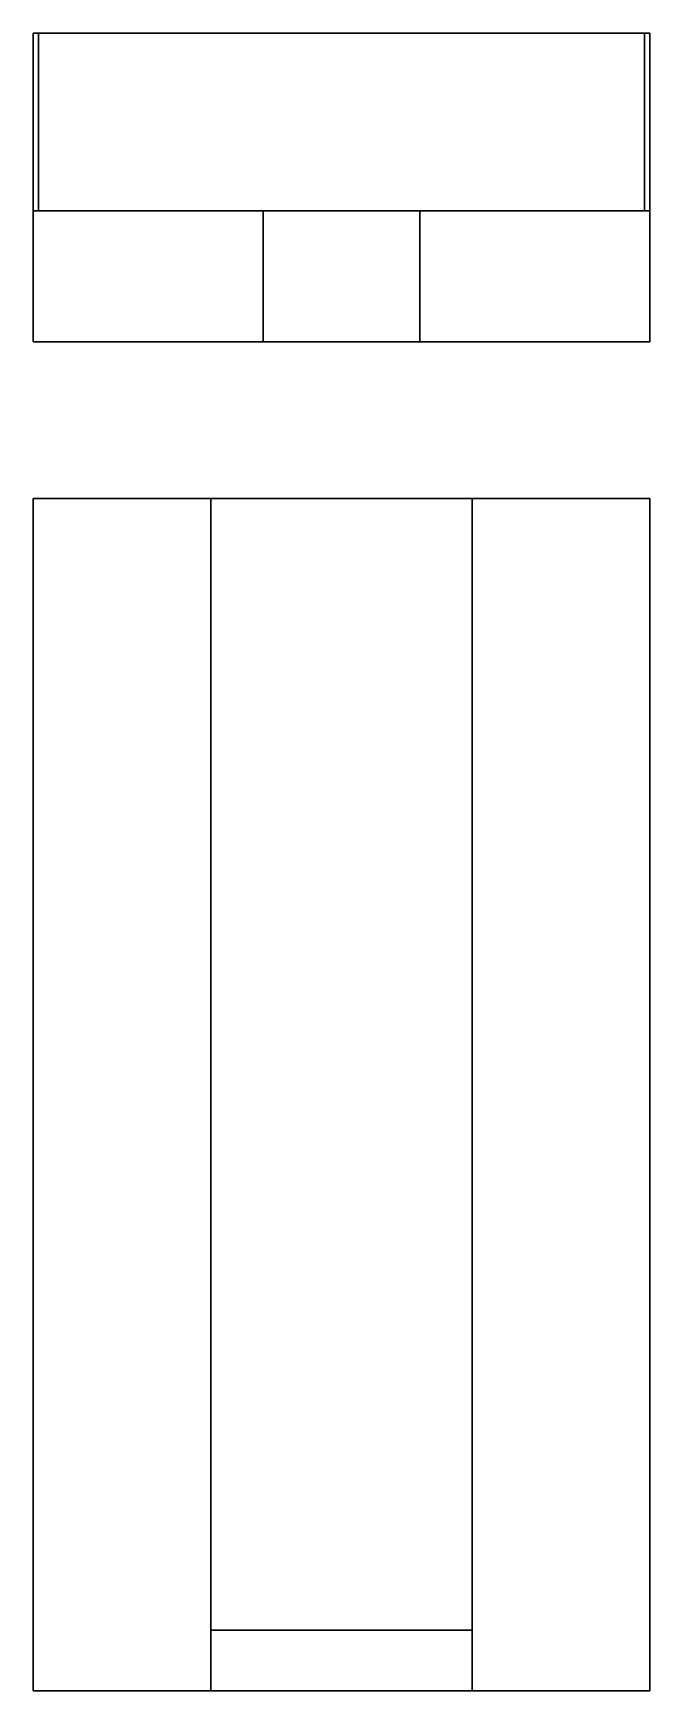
# Model space of a CAD drawing. Extents: x -0.59 to 0.59, y -1.69 to 1.48.
import ezdxf

# ---------------------------------------------------------------- set-up
doc = ezdxf.new("R2010")
doc.units = 0
doc.layers.add('SEATS', color=3, linetype='CONTINUOUS')

msp = doc.modelspace()

# ---------------------------------------------------------------- linework, layer by layer
at = {"layer": 'SEATS'}
for points in [[(-0.59, 0.89, 1.26), (-0.59, 1.14, 0.93), (-0.59, 1.48, 0.85), (-0.59, 1.48, 1.26)], [(-0.59, 1.48, 0.85), (-0.59, 1.14, 0.85), (-0.58, 1.14, 0.85), (-0.58, 1.48, 0.85)], [(-0.59, 1.48, 1.26), (-0.59, 1.48, 0.85), (0.59, 1.48, 0.85), (0.59, 1.48, 1.26)], [(-0.59, 1.14, 0.93), (-0.59, 1.14, 0.85), (-0.59, 1.48, 0.85), (-0.59, 1.14, 0.93)], [(-0.58, 1.48, 0.85), (-0.58, 1.48, 0.43), (0.58, 1.48, 0.43), (0.58, 1.48, 0.85)], [(-0.58, 1.48, 0.43), (-0.58, 1.14, 0.43), (0.58, 1.14, 0.43), (0.58, 1.48, 0.43)], [(-0.58, 1.14, 0.85), (-0.58, 1.14, 0.43), (-0.58, 1.48, 0.43), (-0.58, 1.48, 0.85)], [(0.58, 1.14, 0.85), (0.58, 1.14, 0.43), (0.58, 1.48, 0.43), (0.58, 1.48, 0.85)], [(0.58, 1.48, 0.85), (0.58, 1.14, 0.85), (0.59, 1.14, 0.85), (0.59, 1.48, 0.85)], [(0.59, 1.48, 0.85), (0.59, 1.14, 0.93), (0.59, 0.89, 1.26), (0.59, 1.48, 1.26)], [(0.59, 1.48, 0.85), (0.59, 1.14, 0.85), (0.59, 1.14, 0.93), (0.59, 1.48, 0.85)], [(-0.59, 1.14, 0.93), (-0.59, 0.89, 0.93), (-0.15, 0.89, 0.93), (-0.15, 1.14, 0.93)], [(-0.15, 1.14, 0.93), (-0.58, 1.14, 0.85), (-0.59, 1.14, 0.85), (-0.59, 1.14, 0.93)], [(-0.59, 0.89, 1.26), (-0.59, 0.89, 0.93), (-0.59, 1.14, 0.93), (-0.59, 0.89, 1.26)], [(-0.15, 1.14, 0.93), (-0.15, 1.14, 0.43), (-0.58, 1.14, 0.43), (-0.58, 1.14, 0.85)], [(-0.15, 0.89, 0.93), (-0.15, 0.89, 0.43), (-0.15, 1.14, 0.43), (-0.15, 1.14, 0.93)], [(0.15, 0.89, 0.43), (0.15, 1.14, 0.43), (-0.15, 1.14, 0.43), (-0.15, 0.89, 0.43)], [(0.15, 1.14, 0.43), (0.15, 0.89, 0.43), (0.15, 0.89, 0.93), (0.15, 1.14, 0.93)], [(0.58, 1.14, 0.85), (0.58, 1.14, 0.43), (0.15, 1.14, 0.43), (0.15, 1.14, 0.93)], [(0.15, 1.14, 0.93), (0.15, 0.89, 0.93), (0.59, 0.89, 0.93), (0.59, 1.14, 0.93)], [(0.59, 1.14, 0.93), (0.59, 1.14, 0.85), (0.58, 1.14, 0.85), (0.15, 1.14, 0.93)], [(0.59, 1.14, 0.93), (0.59, 0.89, 0.93), (0.59, 0.89, 1.26), (0.59, 1.14, 0.93)], [(-0.56, 0.89, 1.29), (-0.56, 0.89, 0.93), (-0.59, 0.89, 0.93), (-0.59, 0.89, 1.26)], [(0.56, 0.89, 1.29), (0.56, 0.89, 0.93), (-0.56, 0.89, 0.93), (-0.56, 0.89, 1.29)], [(0.15, 0.89, 0.93), (0.15, 0.89, 0.43), (-0.15, 0.89, 0.43), (-0.15, 0.89, 0.93)], [(0.59, 0.89, 1.26), (0.59, 0.89, 0.93), (0.56, 0.89, 0.93), (0.56, 0.89, 1.29)], [(-0.59, -1.69, 1.29), (-0.59, -1.69, 0.92), (-0.59, 0.59, 0.92), (-0.59, 0.59, 1.29)], [(-0.59, 0.59, 0.92), (-0.59, -1.69, 0.92), (-0.25, -1.69, 0.92), (-0.25, 0.59, 0.92)], [(-0.59, 0.59, 1.29), (-0.59, 0.59, 0.92), (0.59, 0.59, 0.92), (0.59, 0.59, 1.29)], [(-0.25, -1.69, 0.92), (-0.25, -1.5741, 0.43), (-0.25, 0.59, 0.43), (-0.25, 0.59, 0.92)], [(-0.25, 0.59, 0.43), (-0.25, -1.5741, 0.43), (0.25, -1.5741, 0.43), (0.25, 0.59, 0.43)], [(-0.25, 0.59, 0.92), (-0.25, 0.59, 0.43), (0.25, 0.59, 0.43), (0.25, 0.59, 0.92)], [(0.25, 0.59, 0.92), (0.25, -1.69, 0.92), (0.59, -1.69, 0.92), (0.59, 0.59, 0.92)], [(0.25, 0.59, 0.43), (0.25, -1.5741, 0.43), (0.25, -1.69, 0.92), (0.25, 0.59, 0.92)], [(0.59, 0.59, 0.92), (0.59, -1.69, 0.92), (0.59, -1.69, 1.29), (0.59, 0.59, 1.29)], [(-0.25, -1.69, 0.92), (-0.25, -1.69, 0.59), (-0.25, -1.5741, 0.43), (-0.25, -1.69, 0.92)], [(-0.25, -1.5741, 0.43), (-0.25, -1.69, 0.59), (0.25, -1.69, 0.59), (0.25, -1.5741, 0.43)], [(0.25, -1.5741, 0.43), (0.25, -1.69, 0.59), (0.25, -1.69, 0.92)], [(0.59, -1.69, 1.29), (0.59, -1.69, 0.92), (-0.59, -1.69, 0.92), (-0.59, -1.69, 1.29)], [(-0.25, -1.69, 0.59), (-0.25, -1.69, 0.92), (0.25, -1.69, 0.92), (0.25, -1.69, 0.59)]]:
    msp.add_3dface(points, dxfattribs=at)

doc.saveas('drawing.dxf')
